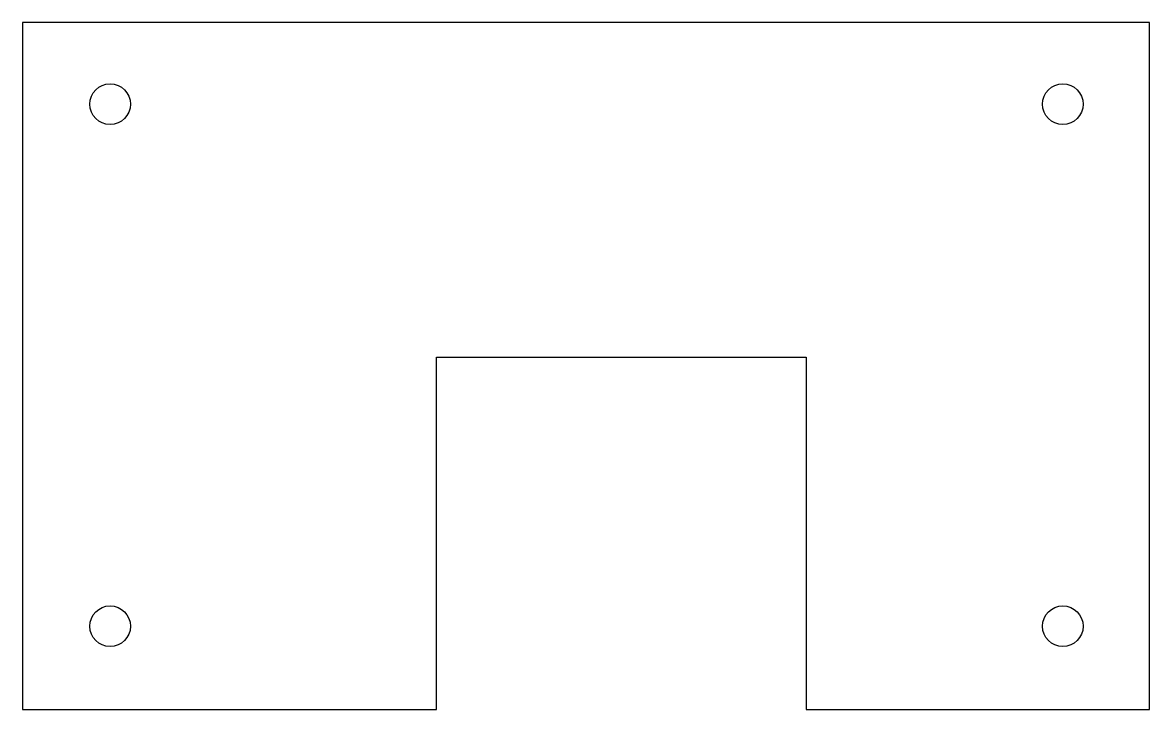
# Model space of a CAD drawing. Extents: x 323.3 to 384.2, y -188 to -150.8.
import ezdxf

# ---------------------------------------------------------------- set-up
doc = ezdxf.new("R2010")
doc.units = 0
doc.layers.get('0').update_dxf_attribs({"linetype": 'continuous'})

# ---------------------------------------------------------------- blocks, each defined once
blk = doc.blocks.new('PART__FEATURE')
at = {"color": 0}
for p, q in [((355.638, -150.805), (323.251, -150.805)), ((323.251, -150.805), (323.251, -187.955)), ((384.213, -150.805), (355.638, -150.805)), ((384.213, -187.955), (384.213, -150.805)), ((345.638, -168.905), (365.638, -168.905)), ((345.638, -187.955), (345.638, -168.905)), ((365.638, -168.905), (365.638, -187.955)), ((323.251, -187.955), (345.638, -187.955)), ((365.638, -187.955), (384.213, -187.955))]:
    blk.add_line(p, q, dxfattribs=at)
for centre in [(327.987, -155.219), (379.524, -155.219), (327.987, -183.455), (379.524, -183.455)]:
    blk.add_circle(centre, 1.1, dxfattribs=at)

msp = doc.modelspace()

# ---------------------------------------------------------------- block references
at = {"color": 0}
msp.add_blockref('PART__FEATURE', (0, 0), dxfattribs=at)

doc.saveas('drawing.dxf')
